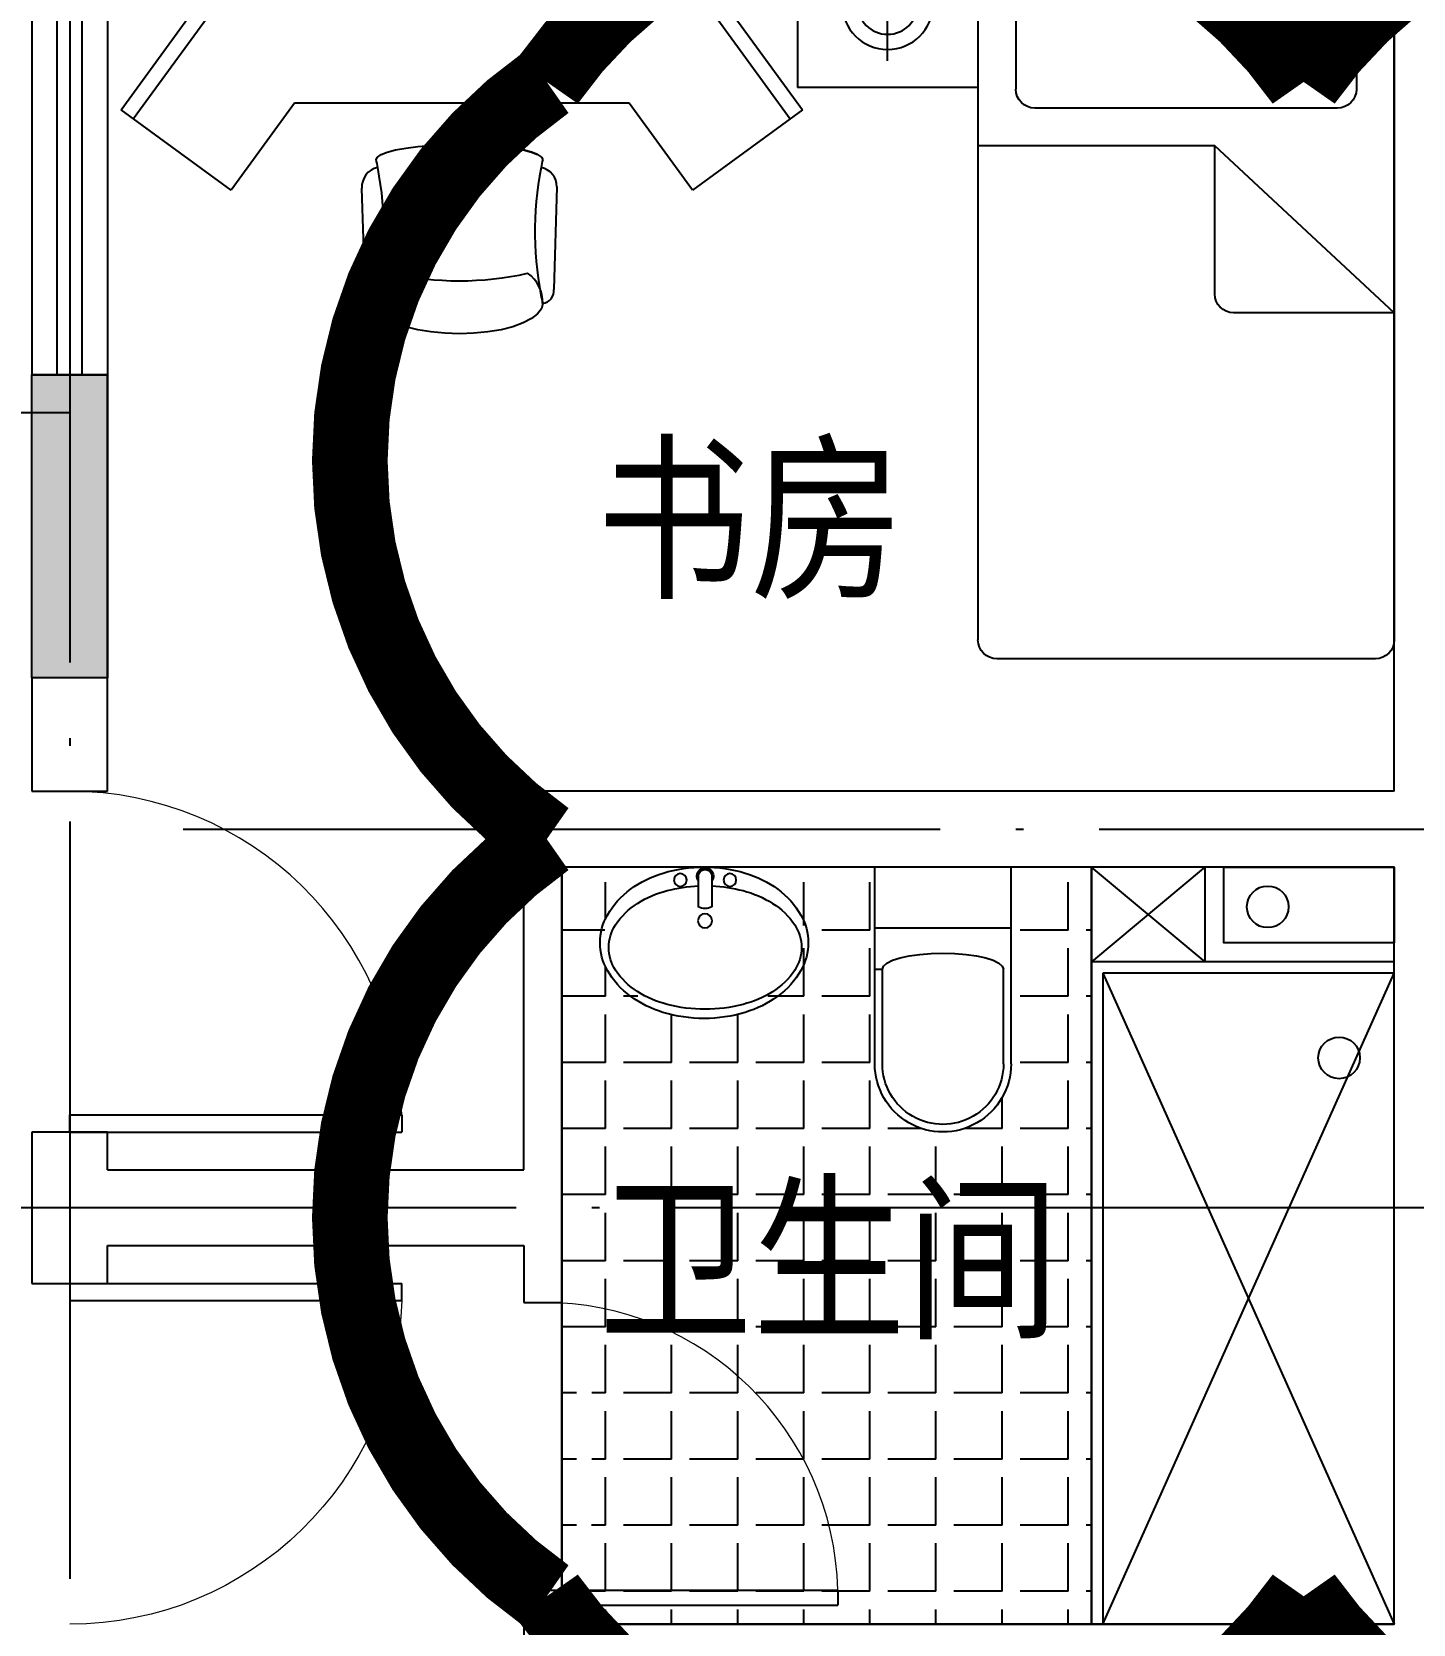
# Model space of a CAD drawing. Extents: x 802298 to 1915382, y -2285475 to -1340051.
# Drawn here: x 1395090 to 1398740, y -2236426 to -2232220 of the extents above; entities that cross this region are included whole.
import ezdxf
from ezdxf.enums import TextEntityAlignment as Align

# ---------------------------------------------------------------- set-up
doc = ezdxf.new("R2010")
doc.units = 0
doc.header["$LTSCALE"] = 1000
doc.header["$MEASUREMENT"] = 0
doc.linetypes.add('DOTE', pattern=[2.42, 2, -0.2, 0.02, -0.2])
doc.layers.get('0').update_dxf_attribs({"linetype": 'CONTINUOUS'})
for name, color, linetype in [('DOTE', 1, 'CONTINUOUS'), ('PUB_TEXT', 7, 'CONTINUOUS'), ('WALL', 9, 'CONTINUOUS'), ('WINDOW', 4, 'CONTINUOUS'), ('修改', 6, 'CONTINUOUS'), ('厨卫', 154, 'CONTINUOUS'), ('家具', 33, 'CONTINUOUS'), ('平面填充', 252, 'CONTINUOUS'), ('结构', 7, 'CONTINUOUS'), ('绿化', 72, 'CONTINUOUS')]:
    doc.layers.add(name, color=color, linetype=linetype)
doc.styles.add('黑体', font='SIMHEI.TTF', dxfattribs={"width": 0.8})

# ---------------------------------------------------------------- blocks, each defined once
blk = doc.blocks.new('A$C20CC1F58')
for p, q in [((0, 180), (0, 700)), ((360, 700), (0, 700)), ((360, 180), (360, 700)), ((360, 539.5), (0, 539.5)), ((20, 180), (20, 430)), ((360, 430), (340, 430)), ((340, 180), (340, 430))]:
    blk.add_line(p, q)
blk.add_lwpolyline([(340, 430), (336.9, 438.2), (327.8, 446.1), (313, 453.4), (293.1, 459.8), (268.9, 465.1), (241.2, 469), (211.2, 471.4), (180, 472.2), (148.8, 471.4), (118.8, 469), (91.1, 465.1), (66.9, 459.8), (47, 453.4), (32.2, 446.1), (23.1, 438.2), (20, 430)])
for radius in [180, 160]:
    blk.add_arc((180, 180), radius, 180, 0)
blk = doc.blocks.new('$0$C-D_B0A01EA002')
for p, q in [((-18.6, -23.2), (-18.6, -105)), ((17.4, -23.2), (17.4, -105))]:
    blk.add_line(p, q)
blk.add_lwpolyline([(-273, -200, 0.130159), (-253.7, -273, 0.106469), (-192.5, -341.4, 0.084248), (-106.7, -384, 0.073281), (2, -400, 0.073281), (110.7, -384, 0.084248), (196.4, -341.4, 0.106469), (257.6, -273, 0.130159), (277, -200, 0.130159), (257.6, -127, 0.106469), (196.4, -58.6, 0.084248), (110.7, -16, 0.073281), (2, 0, 0.073281), (-106.7, -16, 0.084248), (-192.5, -58.6, 0.106469), (-253.7, -127, 0.130159)], format="xyb", close=True)
for points in [[(-18.6, -50.1, 0.052133), (-100.9, -62.4, 0.076468), (-179, -96, 0.107136), (-237.3, -152.8, 0.147373), (-255.4, -212.7, 0.147373)], [(-255.4, -212.7, 0.147373), (-237.3, -272.5, 0.107136), (-179, -329.3, 0.076468), (-100.9, -362.9, 0.063415), (-0.6, -375.7, 0.063415), (99.8, -362.9, 0.076468), (177.8, -329.3, 0.107136), (236.2, -272.5, 0.147373), (254.2, -212.7, 0.147373), (236.2, -152.8, 0.107136), (177.8, -96, 0.076468), (99.8, -62.4, 0.052133), (17.4, -50.1, 0.063415)]]:
    blk.add_lwpolyline(points, format="xyb")
for centre, radius in [((-66.1, -34.3), 16.9), ((65, -34.3), 16.9), ((0, -142.3), 18.8)]:
    blk.add_circle(centre, radius)
for centre, radius, start, end in [((-0.6, -24.8), 22.2, 324.0956, 215.9044), ((-0.6, -24.8), 18.1, 354.9395, 185.0605), ((-0.6, -71.8), 37.8, 241.5808, 298.4192)]:
    blk.add_arc(centre, radius, start, end)
blk.add_point((0, 0))
blk = doc.blocks.new('asfafasfsafaffd')
at = {"color": 8, "ltscale": 0.5}
blk.add_lwpolyline([(1614996, -1343591.5), (1614796, -1343591.5), (1614796, -1344391.5), (1614996, -1344391.5), (1614996, -1343791.5), (1614996, -1343791.5)], close=True, dxfattribs=at)
blk.add_solid([(1614796, -1344391.5), (1614796, -1343591.5), (1614996, -1344391.5), (1614996, -1343591.5)], dxfattribs=at)
blk = doc.blocks.new('adadadsasadasd')
at = {"layer": '家具'}
for p, q in [((1600458.2, -1342382.6), (1600431.1, -1342392.4)), ((1600458.2, -1342382.6), (1600431.1, -1342392.4)), ((1600489.6, -1342374.6), (1600458.2, -1342382.6)), ((1600489.6, -1342374.6), (1600458.2, -1342382.6)), ((1600524.3, -1342368.7), (1600489.6, -1342374.6)), ((1600524.3, -1342368.7), (1600489.6, -1342374.6)), ((1600561.4, -1342365.1), (1600524.3, -1342368.7)), ((1600561.4, -1342365.1), (1600524.3, -1342368.7)), ((1600599.6, -1342363.9), (1600561.4, -1342365.1)), ((1600599.6, -1342363.9), (1600561.4, -1342365.1)), ((1600637.8, -1342365.1), (1600599.6, -1342363.9)), ((1600637.8, -1342365.1), (1600599.6, -1342363.9)), ((1600674.8, -1342368.7), (1600637.8, -1342365.1)), ((1600674.8, -1342368.7), (1600637.8, -1342365.1)), ((1600709.6, -1342374.6), (1600674.8, -1342368.7)), ((1600709.6, -1342374.6), (1600674.8, -1342368.7)), ((1600741, -1342382.6), (1600709.6, -1342374.6)), ((1600741, -1342382.6), (1600709.6, -1342374.6)), ((1600768.1, -1342392.4), (1600741, -1342382.6)), ((1600768.1, -1342392.4), (1600741, -1342382.6)), ((1600392.9, -1342416.5), (1600382.9, -1342430)), ((1600392.9, -1342416.5), (1600382.9, -1342430)), ((1600409.1, -1342403.9), (1600392.9, -1342416.5)), ((1600409.1, -1342403.9), (1600392.9, -1342416.5)), ((1600431.1, -1342392.4), (1600409.1, -1342403.9)), ((1600431.1, -1342392.4), (1600409.1, -1342403.9)), ((1600790.1, -1342403.9), (1600768.1, -1342392.4)), ((1600790.1, -1342403.9), (1600768.1, -1342392.4)), ((1600806.3, -1342416.5), (1600790.1, -1342403.9)), ((1600806.3, -1342416.5), (1600790.1, -1342403.9)), ((1600816.2, -1342430), (1600806.3, -1342416.5)), ((1600816.2, -1342430), (1600806.3, -1342416.5)), ((1600382.9, -1342430), (1600379.6, -1342443.9)), ((1600382.9, -1342430), (1600379.6, -1342443.9)), ((1600819.6, -1342443.9), (1600816.2, -1342430)), ((1600819.6, -1342443.9), (1600816.2, -1342430)), ((1600350.3, -1342481.2), (1600341.9, -1342748.5)), ((1600350.3, -1342481.2), (1600341.9, -1342748.5)), ((1600857.4, -1342751.9), (1600848.8, -1342481.2)), ((1600857.4, -1342751.9), (1600848.8, -1342481.2)), ((1599996.4, -1342743.6), (1599705.5, -1342955.7)), ((1599996.4, -1342743.6), (1599705.5, -1342955.7)), ((1600163.8, -1342973.1), (1599996.4, -1342743.6)), ((1600163.8, -1342973.1), (1599996.4, -1342743.6)), ((1601215.1, -1342743.6), (1601047.8, -1342973.1)), ((1601215.1, -1342743.6), (1601047.8, -1342973.1)), ((1601506, -1342955.7), (1601215.1, -1342743.6)), ((1601506, -1342955.7), (1601215.1, -1342743.6)), ((1600379.6, -1342823.9), (1600382.9, -1342830.8)), ((1600379.6, -1342823.9), (1600382.9, -1342830.8)), ((1600382.9, -1342830.8), (1600392.9, -1342837.5)), ((1600382.9, -1342830.8), (1600392.9, -1342837.5)), ((1600392.9, -1342837.5), (1600409.1, -1342843.9)), ((1600392.9, -1342837.5), (1600409.1, -1342843.9)), ((1600409.1, -1342843.9), (1600431.1, -1342849.6)), ((1600409.1, -1342843.9), (1600431.1, -1342849.6)), ((1600790.1, -1342843.9), (1600768.1, -1342849.6)), ((1600768.1, -1342849.6), (1600790.1, -1342843.9)), ((1600768.1, -1342849.6), (1600790.1, -1342843.9)), ((1600806.3, -1342837.5), (1600790.1, -1342843.9)), ((1600790.1, -1342843.9), (1600806.3, -1342837.5)), ((1600790.1, -1342843.9), (1600806.3, -1342837.5)), ((1600806.3, -1342837.5), (1600816.2, -1342830.8)), ((1600806.3, -1342837.5), (1600816.2, -1342830.8)), ((1600816.2, -1342830.8), (1600819.6, -1342823.9)), ((1600816.2, -1342830.8), (1600819.6, -1342823.9)), ((1600431.1, -1342849.6), (1600458.2, -1342854.5)), ((1600431.1, -1342849.6), (1600458.2, -1342854.5)), ((1600458.2, -1342854.5), (1600489.6, -1342858.5)), ((1600458.2, -1342854.5), (1600489.6, -1342858.5)), ((1600489.6, -1342858.5), (1600524.3, -1342861.5)), ((1600489.6, -1342858.5), (1600524.3, -1342861.5)), ((1600524.3, -1342861.5), (1600561.4, -1342863.3)), ((1600524.3, -1342861.5), (1600561.4, -1342863.3)), ((1600561.4, -1342863.3), (1600599.6, -1342863.9)), ((1600561.4, -1342863.3), (1600599.6, -1342863.9)), ((1600599.6, -1342863.9), (1600637.8, -1342863.3)), ((1600599.6, -1342863.9), (1600637.8, -1342863.3)), ((1600637.8, -1342863.3), (1600674.8, -1342861.5)), ((1600637.8, -1342863.3), (1600674.8, -1342861.5)), ((1600674.8, -1342861.5), (1600709.6, -1342858.5)), ((1600674.8, -1342861.5), (1600709.6, -1342858.5)), ((1600709.6, -1342858.5), (1600741, -1342854.5)), ((1600709.6, -1342858.5), (1600741, -1342854.5)), ((1600741, -1342854.5), (1600768.1, -1342849.6)), ((1600741, -1342854.5), (1600768.1, -1342849.6)), ((1599737.9, -1342932.1), (1600059.4, -1343373.1)), ((1601152.1, -1343373.1), (1601473.7, -1342932.1)), ((1599705.5, -1342955.7), (1600039.1, -1343413.1)), ((1599705.5, -1342955.7), (1600039.1, -1343413.1)), ((1601047.8, -1342973.1), (1600163.8, -1342973.1)), ((1601047.8, -1342973.1), (1600163.8, -1342973.1)), ((1601172.5, -1343413.1), (1601506, -1342955.7)), ((1601172.5, -1343413.1), (1601506, -1342955.7)), ((1600059.4, -1343373.1), (1601152.1, -1343373.1)), ((1600039.1, -1343413.1), (1601172.5, -1343413.1)), ((1600039.1, -1343413.1), (1601172.5, -1343413.1))]:
    blk.add_line(p, q, dxfattribs=at)
at = {"layer": '家具', "extrusion": (0, 0, -1)}
for centre, major_axis, start_param, end_param in [((1600383.5, -1342477), (-23.6, 23.6), 5.371485, 6.95246), ((1600383.5, -1342477), (-23.6, 23.6), 5.371485, 6.95246), ((1600471.8, -1342447.8), (-65.3, 65.3), 4.528152, 5.540103), ((1599510, -1342633.9), (629.4, 629.4), 0.570297, 0.976441), ((1600727.4, -1342447.8), (-65.2, 65.2), 2.313868, 3.325802), ((1601689.2, -1342633.9), (-629.4, 629.4), 5.306744, 5.712889), ((1600815.7, -1342477), (23.6, 23.6), -0.669275, 0.9117), ((1600815.7, -1342477), (23.6, 23.6), -0.669275, 0.9117), ((1600599.6, -1343323.8), (579.8, 579.8), -1.006746, -0.564071), ((1600393.7, -1342751.9), (36.7, 36.7), 2.546592, 3.991324), ((1600393.7, -1342751.9), (36.7, 36.7), 2.546592, 3.991324), ((1600805.4, -1342751.9), (36.7, 36.7), 0.786618, 2.165797), ((1600805.4, -1342751.9), (36.7, 36.7), 0.786618, 2.165797), ((1599509.6, -1342633.9), (-872.2, 179.7), 3.129397, 3.153448), ((1599509.6, -1342633.9), (-872.2, 179.7), 3.129397, 3.153448), ((1601689.6, -1342633.9), (872.2, 179.7), 3.129733, 3.153784), ((1601689.6, -1342633.9), (872.2, 179.7), 3.129733, 3.153784)]:
    blk.add_ellipse(centre, major_axis=major_axis, ratio=1, start_param=start_param, end_param=end_param, dxfattribs=at)
blk = doc.blocks.new('A$C1CD23D59')
at = {"layer": '家具'}
for p, q in [((0, 1100), (0, 1577.3)), ((0, 1577.3), (440.9, 1577.3)), ((440.9, 1100), (440.9, 1577.3)), ((220.5, 1188.7), (220.5, 1488.7)), ((440.9, 1338.7), (440.9, 1401)), ((370.5, 1338.7), (70.5, 1338.7)), ((0, 0), (0, 1100)), ((0, 1100), (1900, 1100)), ((50, 0), (50, 1100)), ((595.3, 474.4), (595.3, 1100)), ((1950, 50), (1950, 1050)), ((200, 1000), (445.3, 1000)), ((150, 150), (150, 950)), ((495.3, 150), (495.3, 950)), ((1036.1, 0), (595.3, 474.4)), ((986.1, 474.4), (595.3, 474.4)), ((1036.1, 0), (1036.1, 424.4)), ((200, 100), (445.3, 100)), ((0, 0), (1900, 0))]:
    blk.add_line(p, q, dxfattribs=at)
for radius in [120, 80]:
    blk.add_circle((220.5, 1338.7), radius, dxfattribs=at)
for centre, start, end in [((1900, 1050), 0, 90), ((200, 950), 90, 180), ((445.3, 950), 0, 90), ((986.1, 424.4), 0, 90), ((200, 150), 180, 270), ((445.3, 150), 270, 0), ((1900, 50), 270, 0)]:
    blk.add_arc(centre, 50, start, end, dxfattribs=at)
blk = doc.blocks.new('$DorLib2D$00000001')
for p, q in [((0.45, 0.975), (0.5, 0.975)), ((0.45, 0), (0.45, 0.975)), ((0.5, 0), (0.5, 0.975)), ((0.5, 0), (0.45, 0))]:
    blk.add_line(p, q)
at = {"lineweight": 13}
blk.add_arc((0.475, 0), 0.975, 91.4693, 180, dxfattribs=at)
blk = doc.blocks.new('$TCHSYS$WIN2D')
for p, q in [((-0.5, 0.5), (0.5, 0.5)), ((-0.5, 0.5), (-0.5, -0.5)), ((0.5, 0.5), (0.5, -0.5)), ((0.5, 0.1667), (-0.5, 0.1667)), ((0.5, -0.1667), (-0.5, -0.1667)), ((-0.5, -0.5), (0.5, -0.5))]:
    blk.add_line(p, q)

msp = doc.modelspace()

# ---------------------------------------------------------------- hatches: boundary and pattern name
at = {"layer": '平面填充'}
h = msp.add_hatch(dxfattribs=at)
h.set_pattern_fill('ANGLE', color=256, scale=50, style=0)
h.set_pattern_definition([(180, (2964564.11, -917222.46), (-1e-07, 174.625), [127, -47.625]), (90, (2964564.11, -917222.46), (174.625, 1e-07), [127, -47.625])])
h.paths.add_polyline_path([(1397328.1, -2236426.3), (1396569.7, -2236426.3), (1396569.8, -2235696.5, -0.388142)], flags=17)
h.paths.add_polyline_path([(1396569.8, -2235696.5), (1396569.8, -2235696.3), (1396529.8, -2235696.3), (1396529.7, -2236426.3), (1396490.5, -2236426.3), (1396490.5, -2235326.4), (1397890.5, -2235326.4), (1397890.5, -2236426.3), (1397328.1, -2236426.3, 0.388142)])
h.paths.add_polyline_path([(1397122.6, -2234553.4), (1397122.6, -2234553.4, -0.000001)], flags=16)
h.paths.add_polyline_path([(1396851.5, -2234476.4), (1396851.5, -2234531.4, 0.253217), (1396887.5, -2234531.4), (1396887.5, -2234476.4, -0.052133), (1396969.8, -2234488.8), (1396969.8, -2234488.8), (1396969.8, -2234488.8, -0.000001), (1396969.8, -2234488.8), (1396969.8, -2234488.8), (1396969.8, -2234488.8, 0.052133), (1396887.5, -2234476.4), (1396887.5, -2234464.2, 1.958568), (1396851.5, -2234464.2), (1396851.5, -2234476.4, 0.052133), (1396769.2, -2234488.8), (1396769.2, -2234488.8, -0.052133)], flags=16)
h.paths.add_polyline_path([(1396887.8, -2234568.7, 1), (1396850.1, -2234568.7, 1)], flags=16)
h.paths.add_polyline_path([(1396952, -2234460.7, 1), (1396918.2, -2234460.7, 1)], flags=16)
h.paths.add_polyline_path([(1397963.5, -2235779.5), (1396724.7, -2235779.5), (1396724.7, -2235187.1), (1397963.5, -2235187.1)], flags=9)
edge = h.paths.add_edge_path()
edge.add_line((1397137.1, -2234588.7), (1396999.1, -2234426.4))
edge.add_line((1396999.1, -2234426.4), (1397317.9, -2234426.4))
edge.add_line((1397317.9, -2234426.4), (1397317.9, -2234946.3))
edge.add_arc((1397497.9, -2234946.3), 180, 180, 360)
edge.add_line((1397677.9, -2234946.3), (1397677.9, -2234426.4))
edge.add_line((1397677.9, -2234426.4), (1397890.5, -2234426.4))
edge.add_line((1397890.5, -2234426.4), (1397890.5, -2235326.4))
edge.add_line((1397890.5, -2235326.4), (1396490.5, -2235326.4))
edge.add_line((1396490.5, -2235326.4), (1396490.5, -2234426.4))
edge.add_line((1396490.5, -2234426.4), (1396774.8, -2234426.4))
edge.add_line((1396774.8, -2234426.4), (1396672.5, -2234484.9))
edge.add_line((1396672.5, -2234484.9), (1396603.9, -2234568.3))
edge.add_line((1396603.9, -2234568.3), (1396605, -2234687.1))
edge.add_line((1396605, -2234687.1), (1396722.5, -2234796.9))
edge.add_line((1396722.5, -2234796.9), (1396948.8, -2234817.4))
edge.add_line((1396948.8, -2234817.4), (1397101.3, -2234730.3))
edge.add_line((1397101.3, -2234730.3), (1397137.1, -2234588.7))

# ---------------------------------------------------------------- linework, layer by layer
at = {"layer": 'DOTE', "linetype": 'DOTE'}
for p, q in [((1395190.5, -2224626.4), (1395190.5, -2242726.4)), ((1395190.5, -2233226.4), (1391890.5, -2233226.4)), ((1395490.5, -2234326.4), (1399790.5, -2234326.4)), ((1398790.5, -2235326.4), (1391890.5, -2235326.4))]:
    msp.add_line(p, q, dxfattribs=at)
at = {"layer": 'WALL'}
for p, q in [((1398690.5, -2234226.4), (1398690.5, -2231926.4)), ((1395290.5, -2233126.4), (1395090.5, -2233126.4)), ((1395290.5, -2233826.4), (1395290.5, -2233126.4)), ((1395290.5, -2234226.4), (1395290.5, -2233826.4)), ((1395090.5, -2233926.4), (1395090.5, -2234226.4)), ((1395090.5, -2234226.4), (1395290.5, -2234226.4)), ((1396490.5, -2234226.4), (1396390.5, -2234226.4)), ((1396390.5, -2234426.4), (1396390.5, -2234226.4)), ((1398690.5, -2234226.4), (1396490.5, -2234226.4)), ((1396390.5, -2235226.4), (1396390.5, -2234426.4)), ((1396390.5, -2234426.4), (1396390.5, -2234426.4)), ((1398690.5, -2234426.4), (1396490.5, -2234426.4)), ((1396490.5, -2235326.4), (1396490.5, -2234426.4)), ((1398690.5, -2235326.4), (1398690.5, -2234426.4)), ((1395290.5, -2235126.4), (1395090.5, -2235126.4)), ((1395090.5, -2235126.4), (1395090.5, -2235326.4)), ((1395290.5, -2235226.4), (1395290.5, -2235126.4)), ((1395290.5, -2235226.4), (1396390.5, -2235226.4)), ((1395090.5, -2235326.4), (1395090.5, -2235526.4)), ((1396490.5, -2235576.3), (1396490.5, -2235326.4)), ((1398690.5, -2236426.4), (1398690.5, -2235326.4)), ((1395290.5, -2235426.4), (1396390.5, -2235426.4)), ((1395290.5, -2235526.4), (1395290.5, -2235426.4)), ((1396390.5, -2235426.4), (1396390.5, -2235576.3)), ((1395090.5, -2235526.4), (1395290.5, -2235526.4)), ((1396390.5, -2235576.3), (1396490.5, -2235576.3)), ((1396490.5, -2236376.3), (1396390.5, -2236376.3)), ((1396390.5, -2236376.3), (1396390.5, -2236526.3)), ((1396490.5, -2236426.3), (1396490.5, -2236376.3)), ((1398690.5, -2236426.4), (1396490.5, -2236426.3))]:
    msp.add_line(p, q, dxfattribs=at)
at = {"layer": 'WINDOW', "color": 4}
msp.add_line((1396490.5, -2236376.3), (1396490.5, -2235576.3), dxfattribs=at)
at = {"layer": '修改', "const_width": 200}
msp.add_lwpolyline([(1402451.2, -2232352.7, -0.520567), (1402451.2, -2234352.7, -0.520567), (1402451.2, -2236352.7, -0.520567), (1400451.2, -2236352.7, -0.520567), (1398451.2, -2236352.7, -0.520567), (1396451.2, -2236352.7, -0.520567), (1396451.2, -2234352.7, -0.520567), (1396451.2, -2232352.7, -0.520567), (1398451.2, -2232352.7, -0.520567), (1400451.2, -2232352.7, -0.520567)], format="xyb", close=True, dxfattribs=at)
at = {"layer": '厨卫'}
for p, q in [((1398190.6, -2234426.2, 0), (1397890.5, -2234676.5, 0)), ((1397890.5, -2234426.4, 0), (1397890.5, -2236426.3, 0)), ((1398190.6, -2234676.6, 0), (1397890.5, -2234426.4, 0)), ((1398190.5, -2234676.5, 0), (1397890.5, -2234676.5, 0)), ((1397920.5, -2234706.5, 0), (1397920.5, -2236426.3, 0)), ((1398690.5, -2234706.5, 0), (1397920.5, -2234706.5, 0)), ((1397920.5, -2234706.5, 0), (1398690.5, -2236426.3, 0)), ((1397920.5, -2236426.3, 0), (1398690.5, -2234706.5, 0))]:
    msp.add_line(p, q, dxfattribs=at)
at = {"layer": '厨卫', "ltscale": 0.5, "elevation": 0}
msp.add_lwpolyline([(1397890.5, -2236426.3), (1398690.5, -2236426.3), (1398690.5, -2234426.4), (1397890.5, -2234426.4)], close=True, dxfattribs=at)
at = {"layer": '厨卫', "elevation": 0}
msp.add_lwpolyline([(1398690.5, -2234676.5), (1398190.5, -2234676.5), (1398190.5, -2234426.4)], dxfattribs=at)
msp.add_lwpolyline([(1398240.5, -2234426.4), (1398690.5, -2234426.4), (1398690.5, -2234626.5), (1398240.5, -2234626.5)], close=True, dxfattribs=at)
at = {"layer": '厨卫'}
for centre in [(1398356.2, -2234531.6, 0), (1398544.8, -2234930.5, 0)]:
    msp.add_circle(centre, 55, dxfattribs=at)
at = {"layer": '平面填充', "ltscale": 0.5, "elevation": 0}
msp.add_lwpolyline([(1397890.5, -2234426.4), (1396490.5, -2234426.4), (1396490.5, -2236426.3), (1397890.5, -2236426.3)], close=True, dxfattribs=at)

# ---------------------------------------------------------------- block references
at = {"layer": 'WINDOW', "color": 4}
for name, p, xscale, yscale, zscale, rotation in [('$TCHSYS$WIN2D', (1395190.5, -2232526.4), 1200, 200, 1200, 270.0000000434824), ('$DorLib2D$00000001', (1395190.5, -2234676.4), 900, 900, 900, 270.0000000437203), ('$DorLib2D$00000001', (1395190.5, -2235976.4), -900, 900, -900, 270.0000000436448), ('$DorLib2D$00000001', (1396440.5, -2235976.3), -800, -800, -800, 90.00000004494768)]:
    msp.add_blockref(name, p, dxfattribs=dict(at, xscale=xscale, yscale=yscale, zscale=zscale, rotation=rotation))
at = {"layer": '厨卫', "xscale": -1, "rotation": 359.9882313305133}
msp.add_blockref('$0$C-D_B0A01EA002', (1396869, -2234426.4), dxfattribs=at)
at = {"layer": '厨卫', "extrusion": (0, 0, -1), "zscale": -1, "rotation": 359.9999999533093}
msp.add_blockref('A$C20CC1F58', (-1397677.9, -2235126.3, 0), dxfattribs=at)
at = {"layer": '家具', "xscale": -1, "rotation": 180.0000000400206}
msp.add_blockref('adadadsasadasd', (-204379.3, -3575381.8), dxfattribs=at)
at = {"layer": '结构', "xscale": -1, "rotation": 4.669073128127366e-08}
msp.add_blockref('asfafasfsafaffd', (3010086.5, -889534.8), dxfattribs=at)
at = {"layer": '绿化', "xscale": -1, "rotation": 90.00000005336084}
msp.add_blockref('A$C1CD23D59', (1398690.5, -2231926.4), dxfattribs=at)

# ---------------------------------------------------------------- texts
at = {"layer": 'PUB_TEXT', "style": '黑体', "width": 0.85}
for s, p in [('书房', (1396989.1, -2233680.9)), ('卫生间', (1397197.4, -2235635.5, 0))]:
    msp.add_text(s, height=350, dxfattribs=at).set_placement(p, align=Align.CENTER)

doc.saveas('drawing.dxf')
